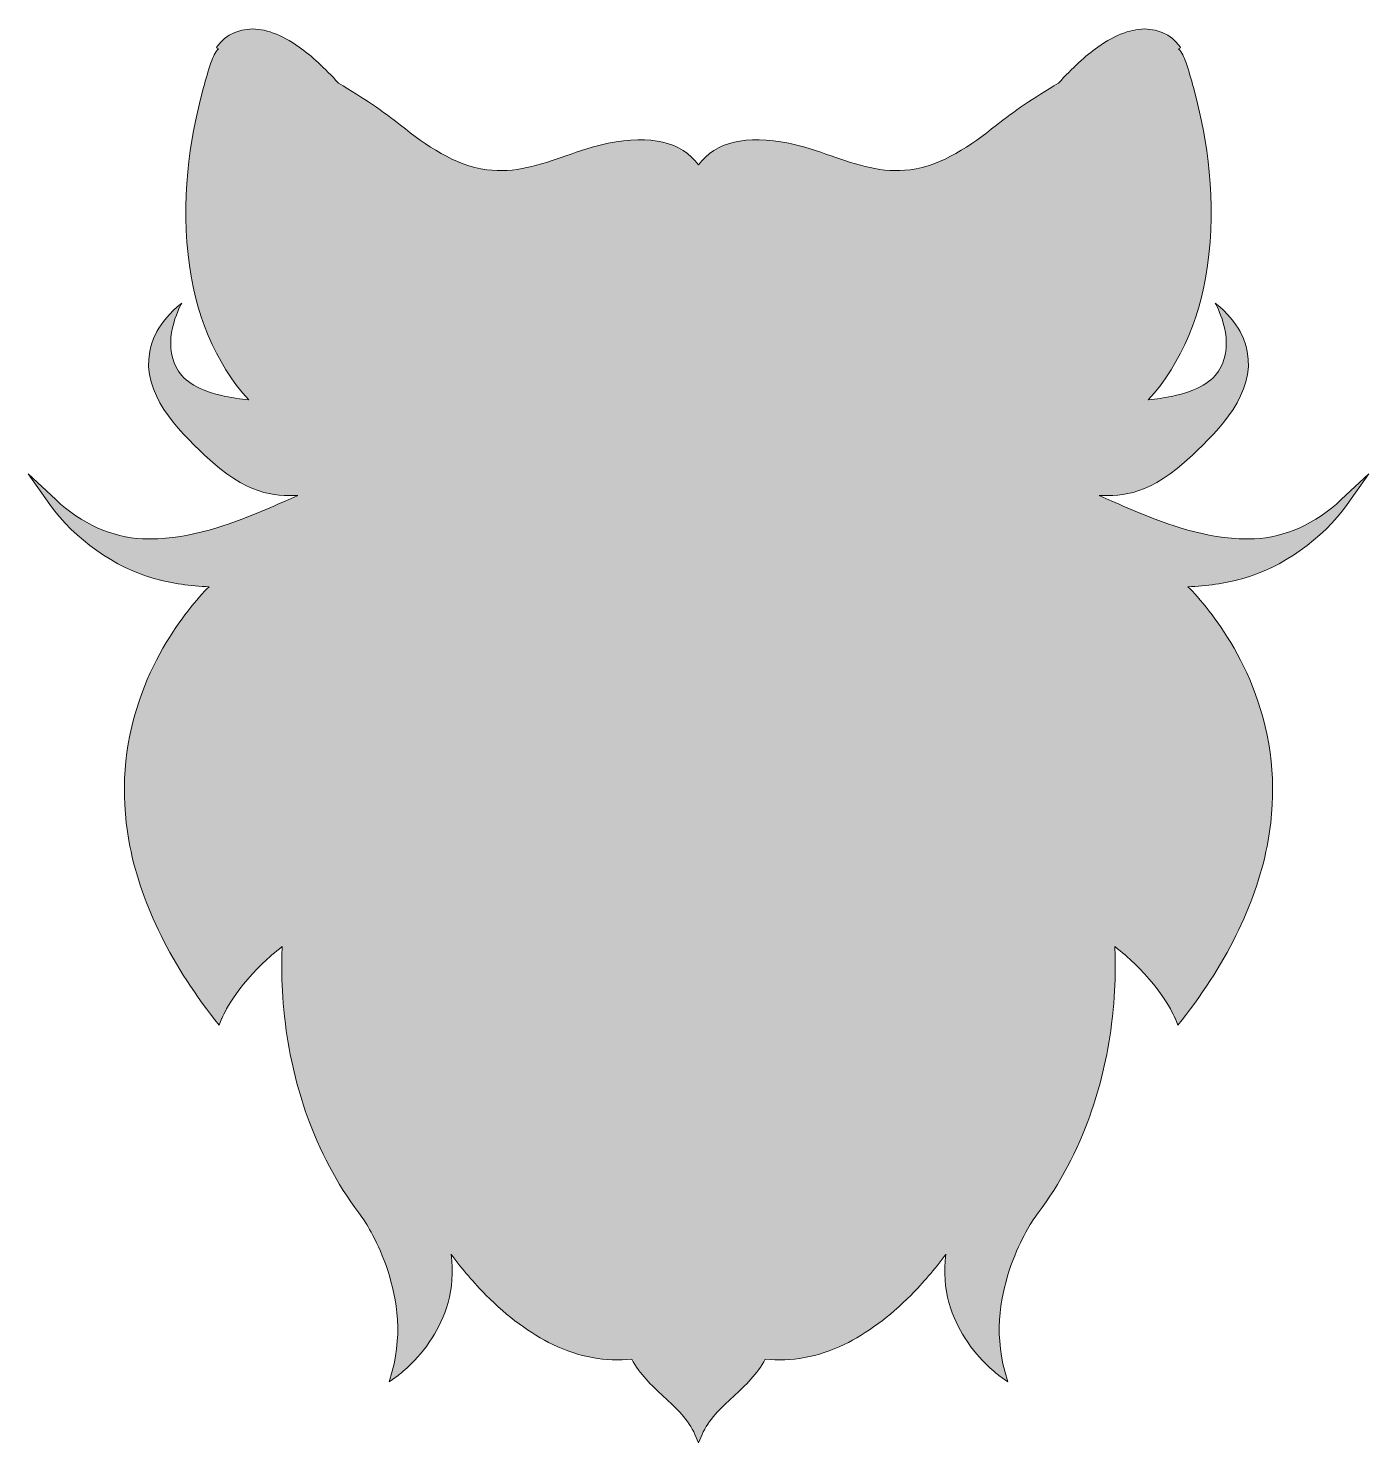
# Model space of a CAD drawing. Extents: x 126 to 8914, y -5970 to -48.
# Drawn here: x 3146 to 5894, y -5970 to -3068 of the extents above; entities that cross this region are included whole.
import ezdxf

# ---------------------------------------------------------------- set-up
doc = ezdxf.new("R2010")
doc.units = 0
doc.header["$MEASUREMENT"] = 0
doc.layers.add('Layer 1', color=7, linetype='Continuous')

msp = doc.modelspace()

# ---------------------------------------------------------------- hatches: boundary and pattern name
at = {"layer": 'Layer 1', "true_color": 0x002751}
h = msp.add_hatch(color=158, dxfattribs=at)
h.dxf.hatch_style = 2
edge = h.paths.add_edge_path()
edge.add_spline(control_points=[(5838.2, -4035.3), (5785, -4085), (5723.3, -4112.9), (5659.9, -4115.7), (5576.4, -4119.4), (5494.4, -4091), (5432.3, -4065.8), (5410.1, -4056.9), (5387.8, -4047.2), (5366.2, -4037.8), (5358, -4034.2), (5349.7, -4030.7), (5341.4, -4027.1), (5390.2, -4028), (5446, -4026.8), (5532.8, -3944.2), (5588.5, -3891.3), (5661.9, -3817.7), (5645.5, -3731.4), (5642.2, -3714), (5630.8, -3672.6), (5579.8, -3632.1), (5585.1, -3641.9), (5621.6, -3712.4), (5589.2, -3767.2), (5573.9, -3793.3), (5546.5, -3811.3), (5489.7, -3823.5), (5475.3, -3826.6), (5459.6, -3829), (5442.5, -3830.6), (5511.6, -3754.3), (5553.4, -3654.2), (5566.8, -3532.6), (5581.6, -3398), (5557.8, -3271.8), (5535.2, -3189.7), (5530.5, -3172.8), (5525.4, -3155.8), (5519.9, -3139.2), (5515.8, -3126.9), (5510.7, -3117.4), (5504.7, -3110.8), (5504.7, -3110.8), (5508.8, -3108.5), (5508.8, -3108.5), (5507.9, -3107), (5487.2, -3072.3), (5440.3, -3069.9), (5409.9, -3068.4), (5375.8, -3080.8), (5338.9, -3107), (5313.4, -3125), (5286.5, -3149.8), (5258.3, -3180.9), (5206.6, -3211.5), (5166.2, -3238.9), (5131, -3267.1), (5078.7, -3309.1), (5021.1, -3349.2), (4954, -3358.5), (4897.1, -3366.5), (4846, -3348.7), (4791.8, -3330), (4763.8, -3320.2), (4734.9, -3310.2), (4705.2, -3304.1), (4618.3, -3286.2), (4554.6, -3301.6), (4520, -3348.6), (4485.4, -3301.6), (4421.7, -3286.2), (4334.8, -3304.1), (4305.1, -3310.2), (4276.2, -3320.2), (4248.2, -3330), (4194, -3348.7), (4142.9, -3366.5), (4086, -3358.5), (4018.9, -3349.2), (3961.3, -3309.1), (3909, -3267.1), (3873.8, -3238.9), (3833.4, -3211.5), (3781.7, -3180.9), (3753.5, -3149.8), (3726.6, -3125), (3701.1, -3107), (3664.2, -3080.8), (3630.1, -3068.3), (3599.7, -3069.9), (3552.8, -3072.3), (3532.1, -3107), (3531.2, -3108.5), (3531.2, -3108.5), (3535.3, -3110.8), (3535.3, -3110.8), (3529.3, -3117.4), (3524.2, -3126.9), (3520.1, -3139.2), (3514.6, -3155.8), (3509.5, -3172.8), (3504.8, -3189.7), (3482.2, -3271.8), (3458.4, -3398), (3473.2, -3532.6), (3486.6, -3654.2), (3528.4, -3754.3), (3597.5, -3830.6), (3580.4, -3829), (3564.7, -3826.6), (3550.3, -3823.5), (3493.5, -3811.3), (3466.1, -3793.3), (3450.8, -3767.2), (3418.4, -3712.4), (3454.9, -3641.9), (3460.2, -3632.1), (3409.2, -3672.6), (3397.8, -3714), (3394.5, -3731.4), (3378.1, -3817.7), (3451.5, -3891.3), (3507.2, -3944.2), (3594, -4026.8), (3649.8, -4028), (3698.6, -4027.1), (3690.3, -4030.7), (3682, -4034.2), (3673.8, -4037.8), (3652.2, -4047.2), (3629.9, -4056.9), (3607.7, -4065.8), (3545.6, -4091), (3463.6, -4119.4), (3380.1, -4115.7), (3316.7, -4112.9), (3255, -4085), (3201.8, -4035.3), (3201.8, -4035.3), (3145.6, -3982.7), (3145.6, -3982.7), (3145.6, -3982.7), (3189.9, -4045.6), (3189.9, -4045.6), (3239.5, -4115.9), (3324.1, -4175.6), (3405.5, -4197.8), (3440.7, -4207.4), (3477.6, -4212.8), (3516.2, -4214.1), (3505.3, -4225.2), (3490, -4241.9), (3472.7, -4264), (3442.4, -4303), (3400.4, -4366.6), (3372.7, -4448.6), (3341.6, -4540.9), (3334.5, -4637.2), (3351.8, -4734.7), (3373.2, -4856.3), (3432.7, -4980.2), (3528.4, -5102.8), (3528.4, -5102.8), (3537, -5113.8), (3537, -5113.8), (3537, -5113.8), (3542.1, -5100.8), (3542.1, -5100.8), (3542.3, -5100.3), (3563.7, -5046.1), (3627, -4986), (3638.2, -4975.3), (3651.3, -4964), (3666.4, -4952.5), (3664.6, -4982.4), (3663.3, -5045.3), (3674.7, -5125.3), (3683.9, -5190.3), (3699.7, -5252.8), (3721.6, -5311.3), (3749, -5384.4), (3786.1, -5451.2), (3831.9, -5510), (3833.7, -5512.8), (3859.3, -5550.8), (3879.2, -5606.9), (3898, -5660), (3915.4, -5740.7), (3891.6, -5823.6), (3891.6, -5823.6), (3885.3, -5845.4), (3885.3, -5845.4), (3885.3, -5845.4), (3903.8, -5832.2), (3903.8, -5832.2), (3905.3, -5831.1), (3942.6, -5804.3), (3973.8, -5755.3), (3998.5, -5716.6), (4023, -5657.5), (4012.6, -5583.6), (4013.2, -5584.3), (4013.7, -5585), (4014.2, -5585.7), (4035.9, -5614.9), (4059.5, -5642.3), (4084.2, -5667.2), (4128.9, -5712.2), (4175.1, -5746.3), (4221.4, -5768.7), (4275.4, -5794.7), (4329.8, -5804.7), (4383.3, -5798.5), (4398.6, -5829.1), (4424, -5852.8), (4448.7, -5875.8), (4474.9, -5900.1), (4499.6, -5923.2), (4512.7, -5953.5), (4512.7, -5953.5), (4520, -5970.2), (4520, -5970.2), (4520, -5970.2), (4527.3, -5953.5), (4527.3, -5953.5), (4540.4, -5923.2), (4565.1, -5900.1), (4591.3, -5875.8), (4616, -5852.8), (4641.4, -5829.1), (4656.7, -5798.5), (4710.2, -5804.7), (4764.6, -5794.7), (4818.6, -5768.7), (4864.9, -5746.3), (4911.1, -5712.2), (4955.8, -5667.2), (4980.5, -5642.3), (5004.1, -5614.9), (5025.8, -5585.7), (5026.3, -5585.1), (5026.8, -5584.3), (5027.4, -5583.6), (5017, -5657.5), (5041.5, -5716.6), (5066.2, -5755.3), (5097.4, -5804.3), (5134.7, -5831.1), (5136.2, -5832.2), (5136.2, -5832.2), (5154.7, -5845.4), (5154.7, -5845.4), (5154.7, -5845.4), (5148.4, -5823.6), (5148.4, -5823.6), (5124.6, -5740.7), (5142, -5660), (5160.8, -5606.9), (5180.7, -5550.8), (5206.3, -5512.7), (5208.1, -5510), (5253.9, -5451.2), (5291, -5384.4), (5318.3, -5311.3), (5340.3, -5252.8), (5356.1, -5190.3), (5365.3, -5125.3), (5376.7, -5045.3), (5375.4, -4982.4), (5373.6, -4952.5), (5388.7, -4964), (5401.8, -4975.3), (5413, -4986), (5476.3, -5046.1), (5497.7, -5100.3), (5497.9, -5100.8), (5497.9, -5100.8), (5502.9, -5113.8), (5502.9, -5113.8), (5502.9, -5113.8), (5511.6, -5102.8), (5511.6, -5102.8), (5607.3, -4980.2), (5666.8, -4856.3), (5688.2, -4734.7), (5705.5, -4637.2), (5698.4, -4540.9), (5667.3, -4448.6), (5639.6, -4366.6), (5597.6, -4303), (5567.3, -4264), (5550, -4241.9), (5534.7, -4225.2), (5523.8, -4214.1), (5562.4, -4212.8), (5599.3, -4207.4), (5634.5, -4197.8), (5715.9, -4175.6), (5800.5, -4115.9), (5850.1, -4045.6), (5850.1, -4045.6), (5894.4, -3982.7), (5894.4, -3982.7), (5894.4, -3982.7), (5838.2, -4035.3), (5838.2, -4035.3)], knot_values=[0, 0, 0, 0, 1, 1, 1, 2, 2, 2, 3, 3, 3, 4, 4, 4, 5, 5, 5, 6, 6, 6, 7, 7, 7, 8, 8, 8, 9, 9, 9, 10, 10, 10, 11, 11, 11, 12, 12, 12, 13, 13, 13, 14, 14, 14, 15, 15, 15, 16, 16, 16, 17, 17, 17, 18, 18, 18, 19, 19, 19, 20, 20, 20, 21, 21, 21, 22, 22, 22, 23, 23, 23, 24, 24, 24, 25, 25, 25, 26, 26, 26, 27, 27, 27, 28, 28, 28, 29, 29, 29, 30, 30, 30, 31, 31, 31, 32, 32, 32, 33, 33, 33, 34, 34, 34, 35, 35, 35, 36, 36, 36, 37, 37, 37, 38, 38, 38, 39, 39, 39, 40, 40, 40, 41, 41, 41, 42, 42, 42, 43, 43, 43, 44, 44, 44, 45, 45, 45, 46, 46, 46, 47, 47, 47, 48, 48, 48, 49, 49, 49, 50, 50, 50, 51, 51, 51, 52, 52, 52, 53, 53, 53, 54, 54, 54, 55, 55, 55, 56, 56, 56, 57, 57, 57, 58, 58, 58, 59, 59, 59, 60, 60, 60, 61, 61, 61, 62, 62, 62, 63, 63, 63, 64, 64, 64, 65, 65, 65, 66, 66, 66, 67, 67, 67, 68, 68, 68, 69, 69, 69, 70, 70, 70, 71, 71, 71, 72, 72, 72, 73, 73, 73, 74, 74, 74, 75, 75, 75, 76, 76, 76, 77, 77, 77, 78, 78, 78, 79, 79, 79, 80, 80, 80, 81, 81, 81, 82, 82, 82, 83, 83, 83, 84, 84, 84, 85, 85, 85, 86, 86, 86, 87, 87, 87, 88, 88, 88, 89, 89, 89, 90, 90, 90, 91, 91, 91, 92, 92, 92, 93, 93, 93, 94, 94, 94, 95, 95, 95, 96, 96, 96, 97, 97, 97, 98, 98, 98, 99, 99, 99, 100, 100, 100, 101, 101, 101, 102, 102, 102, 102], degree=3, periodic=1)

# ---------------------------------------------------------------- linework, layer by layer
at = {"layer": 'Layer 1', "lineweight": 0}
msp.add_open_spline([(5838.2, -4035.3), (5785, -4085), (5723.3, -4112.9), (5659.9, -4115.7), (5576.4, -4119.4), (5494.4, -4091), (5432.3, -4065.8), (5410.1, -4056.9), (5387.8, -4047.2), (5366.2, -4037.8), (5358, -4034.2), (5349.7, -4030.7), (5341.4, -4027.1), (5390.2, -4028), (5446, -4026.8), (5532.8, -3944.2), (5588.5, -3891.3), (5661.9, -3817.7), (5645.5, -3731.4), (5642.2, -3714), (5630.8, -3672.6), (5579.8, -3632.1), (5585.1, -3641.9), (5621.6, -3712.4), (5589.2, -3767.2), (5573.9, -3793.3), (5546.5, -3811.3), (5489.7, -3823.5), (5475.3, -3826.6), (5459.6, -3829), (5442.5, -3830.6), (5511.6, -3754.3), (5553.4, -3654.2), (5566.8, -3532.6), (5581.6, -3398), (5557.8, -3271.8), (5535.2, -3189.7), (5530.5, -3172.8), (5525.4, -3155.8), (5519.9, -3139.2), (5515.8, -3126.9), (5510.7, -3117.4), (5504.7, -3110.8), (5504.7, -3110.8), (5508.8, -3108.5), (5508.8, -3108.5), (5507.9, -3107), (5487.2, -3072.3), (5440.3, -3069.9), (5409.9, -3068.4), (5375.8, -3080.8), (5338.9, -3107), (5313.4, -3125), (5286.5, -3149.8), (5258.3, -3180.9), (5206.6, -3211.5), (5166.2, -3238.9), (5131, -3267.1), (5078.7, -3309.1), (5021.1, -3349.2), (4954, -3358.5), (4897.1, -3366.5), (4846, -3348.7), (4791.8, -3330), (4763.8, -3320.2), (4734.9, -3310.2), (4705.2, -3304.1), (4618.3, -3286.2), (4554.6, -3301.6), (4520, -3348.6), (4485.4, -3301.6), (4421.7, -3286.2), (4334.8, -3304.1), (4305.1, -3310.2), (4276.2, -3320.2), (4248.2, -3330), (4194, -3348.7), (4142.9, -3366.5), (4086, -3358.5), (4018.9, -3349.2), (3961.3, -3309.1), (3909, -3267.1), (3873.8, -3238.9), (3833.4, -3211.5), (3781.7, -3180.9), (3753.5, -3149.8), (3726.6, -3125), (3701.1, -3107), (3664.2, -3080.8), (3630.1, -3068.3), (3599.7, -3069.9), (3552.8, -3072.3), (3532.1, -3107), (3531.2, -3108.5), (3531.2, -3108.5), (3535.3, -3110.8), (3535.3, -3110.8), (3529.3, -3117.4), (3524.2, -3126.9), (3520.1, -3139.2), (3514.6, -3155.8), (3509.5, -3172.8), (3504.8, -3189.7), (3482.2, -3271.8), (3458.4, -3398), (3473.2, -3532.6), (3486.6, -3654.2), (3528.4, -3754.3), (3597.5, -3830.6), (3580.4, -3829), (3564.7, -3826.6), (3550.3, -3823.5), (3493.5, -3811.3), (3466.1, -3793.3), (3450.8, -3767.2), (3418.4, -3712.4), (3454.9, -3641.9), (3460.2, -3632.1), (3409.2, -3672.6), (3397.8, -3714), (3394.5, -3731.4), (3378.1, -3817.7), (3451.5, -3891.3), (3507.2, -3944.2), (3594, -4026.8), (3649.8, -4028), (3698.6, -4027.1), (3690.3, -4030.7), (3682, -4034.2), (3673.8, -4037.8), (3652.2, -4047.2), (3629.9, -4056.9), (3607.7, -4065.8), (3545.6, -4091), (3463.6, -4119.4), (3380.1, -4115.7), (3316.7, -4112.9), (3255, -4085), (3201.8, -4035.3), (3201.8, -4035.3), (3145.6, -3982.7), (3145.6, -3982.7), (3145.6, -3982.7), (3189.9, -4045.6), (3189.9, -4045.6), (3239.5, -4115.9), (3324.1, -4175.6), (3405.5, -4197.8), (3440.7, -4207.4), (3477.6, -4212.8), (3516.2, -4214.1), (3505.3, -4225.2), (3490, -4241.9), (3472.7, -4264), (3442.4, -4303), (3400.4, -4366.6), (3372.7, -4448.6), (3341.6, -4540.9), (3334.5, -4637.2), (3351.8, -4734.7), (3373.2, -4856.3), (3432.7, -4980.2), (3528.4, -5102.8), (3528.4, -5102.8), (3537, -5113.8), (3537, -5113.8), (3537, -5113.8), (3542.1, -5100.8), (3542.1, -5100.8), (3542.3, -5100.3), (3563.7, -5046.1), (3627, -4986), (3638.2, -4975.3), (3651.3, -4964), (3666.4, -4952.5), (3664.6, -4982.4), (3663.3, -5045.3), (3674.7, -5125.3), (3683.9, -5190.3), (3699.7, -5252.8), (3721.6, -5311.3), (3749, -5384.4), (3786.1, -5451.2), (3831.9, -5510), (3833.7, -5512.8), (3859.3, -5550.8), (3879.2, -5606.9), (3898, -5660), (3915.4, -5740.7), (3891.6, -5823.6), (3891.6, -5823.6), (3885.3, -5845.4), (3885.3, -5845.4), (3885.3, -5845.4), (3903.8, -5832.2), (3903.8, -5832.2), (3905.3, -5831.1), (3942.6, -5804.3), (3973.8, -5755.3), (3998.5, -5716.6), (4023, -5657.5), (4012.6, -5583.6), (4013.2, -5584.3), (4013.7, -5585), (4014.2, -5585.7), (4035.9, -5614.9), (4059.5, -5642.3), (4084.2, -5667.2), (4128.9, -5712.2), (4175.1, -5746.3), (4221.4, -5768.7), (4275.4, -5794.7), (4329.8, -5804.7), (4383.3, -5798.5), (4398.6, -5829.1), (4424, -5852.8), (4448.7, -5875.8), (4474.9, -5900.1), (4499.6, -5923.2), (4512.7, -5953.5), (4512.7, -5953.5), (4520, -5970.2), (4520, -5970.2), (4520, -5970.2), (4527.3, -5953.5), (4527.3, -5953.5), (4540.4, -5923.2), (4565.1, -5900.1), (4591.3, -5875.8), (4616, -5852.8), (4641.4, -5829.1), (4656.7, -5798.5), (4710.2, -5804.7), (4764.6, -5794.7), (4818.6, -5768.7), (4864.9, -5746.3), (4911.1, -5712.2), (4955.8, -5667.2), (4980.5, -5642.3), (5004.1, -5614.9), (5025.8, -5585.7), (5026.3, -5585.1), (5026.8, -5584.3), (5027.4, -5583.6), (5017, -5657.5), (5041.5, -5716.6), (5066.2, -5755.3), (5097.4, -5804.3), (5134.7, -5831.1), (5136.2, -5832.2), (5136.2, -5832.2), (5154.7, -5845.4), (5154.7, -5845.4), (5154.7, -5845.4), (5148.4, -5823.6), (5148.4, -5823.6), (5124.6, -5740.7), (5142, -5660), (5160.8, -5606.9), (5180.7, -5550.8), (5206.3, -5512.7), (5208.1, -5510), (5253.9, -5451.2), (5291, -5384.4), (5318.3, -5311.3), (5340.3, -5252.8), (5356.1, -5190.3), (5365.3, -5125.3), (5376.7, -5045.3), (5375.4, -4982.4), (5373.6, -4952.5), (5388.7, -4964), (5401.8, -4975.3), (5413, -4986), (5476.3, -5046.1), (5497.7, -5100.3), (5497.9, -5100.8), (5497.9, -5100.8), (5502.9, -5113.8), (5502.9, -5113.8), (5502.9, -5113.8), (5511.6, -5102.8), (5511.6, -5102.8), (5607.3, -4980.2), (5666.8, -4856.3), (5688.2, -4734.7), (5705.5, -4637.2), (5698.4, -4540.9), (5667.3, -4448.6), (5639.6, -4366.6), (5597.6, -4303), (5567.3, -4264), (5550, -4241.9), (5534.7, -4225.2), (5523.8, -4214.1), (5562.4, -4212.8), (5599.3, -4207.4), (5634.5, -4197.8), (5715.9, -4175.6), (5800.5, -4115.9), (5850.1, -4045.6), (5850.1, -4045.6), (5894.4, -3982.7), (5894.4, -3982.7), (5894.4, -3982.7), (5838.2, -4035.3), (5838.2, -4035.3)], degree=3, knots=[0, 0, 0, 0, 1, 1, 1, 2, 2, 2, 3, 3, 3, 4, 4, 4, 5, 5, 5, 6, 6, 6, 7, 7, 7, 8, 8, 8, 9, 9, 9, 10, 10, 10, 11, 11, 11, 12, 12, 12, 13, 13, 13, 14, 14, 14, 15, 15, 15, 16, 16, 16, 17, 17, 17, 18, 18, 18, 19, 19, 19, 20, 20, 20, 21, 21, 21, 22, 22, 22, 23, 23, 23, 24, 24, 24, 25, 25, 25, 26, 26, 26, 27, 27, 27, 28, 28, 28, 29, 29, 29, 30, 30, 30, 31, 31, 31, 32, 32, 32, 33, 33, 33, 34, 34, 34, 35, 35, 35, 36, 36, 36, 37, 37, 37, 38, 38, 38, 39, 39, 39, 40, 40, 40, 41, 41, 41, 42, 42, 42, 43, 43, 43, 44, 44, 44, 45, 45, 45, 46, 46, 46, 47, 47, 47, 48, 48, 48, 49, 49, 49, 50, 50, 50, 51, 51, 51, 52, 52, 52, 53, 53, 53, 54, 54, 54, 55, 55, 55, 56, 56, 56, 57, 57, 57, 58, 58, 58, 59, 59, 59, 60, 60, 60, 61, 61, 61, 62, 62, 62, 63, 63, 63, 64, 64, 64, 65, 65, 65, 66, 66, 66, 67, 67, 67, 68, 68, 68, 69, 69, 69, 70, 70, 70, 71, 71, 71, 72, 72, 72, 73, 73, 73, 74, 74, 74, 75, 75, 75, 76, 76, 76, 77, 77, 77, 78, 78, 78, 79, 79, 79, 80, 80, 80, 81, 81, 81, 82, 82, 82, 83, 83, 83, 84, 84, 84, 85, 85, 85, 86, 86, 86, 87, 87, 87, 88, 88, 88, 89, 89, 89, 90, 90, 90, 91, 91, 91, 92, 92, 92, 93, 93, 93, 94, 94, 94, 95, 95, 95, 96, 96, 96, 97, 97, 97, 98, 98, 98, 99, 99, 99, 100, 100, 100, 101, 101, 101, 102, 102, 102, 102], dxfattribs=at)

doc.saveas('drawing.dxf')
